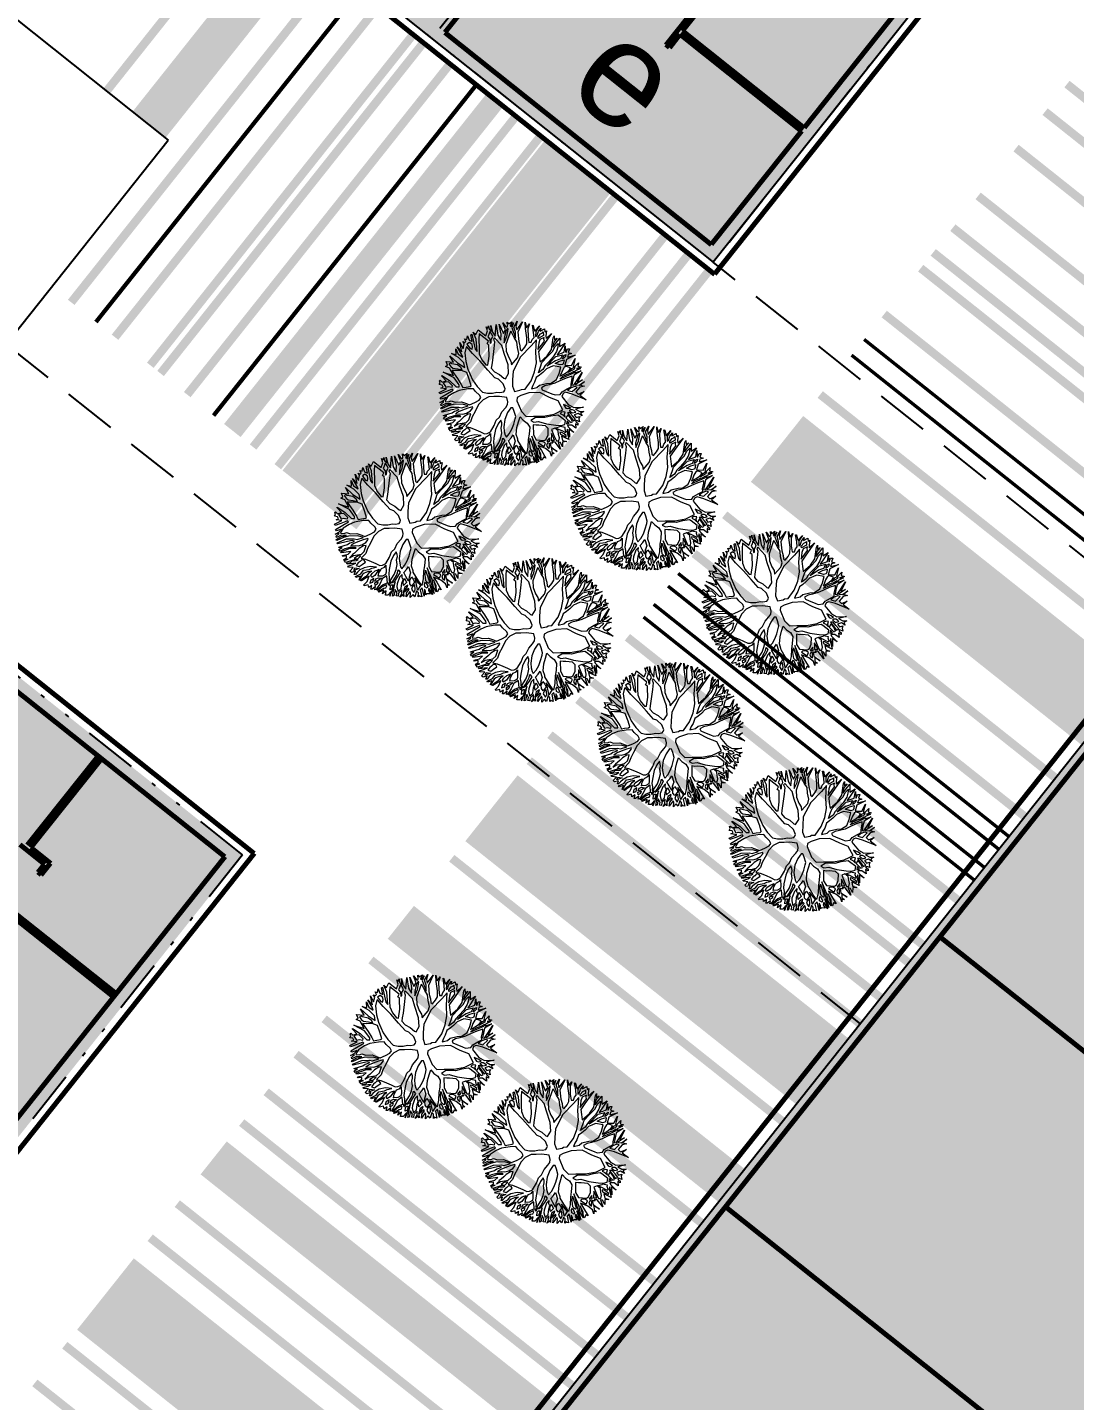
# Model space of a CAD drawing. Header units: metres. Extents: x -664657 to -643449, y -1076720 to -1062383.
# Drawn here: x -657610.65 to -657585.73, y -1068292.93 to -1068260.28 of the extents above; entities that cross this region are included whole.
import ezdxf

# ---------------------------------------------------------------- set-up
doc = ezdxf.new("R2010")
doc.units = ezdxf.units.M
doc.header["$LTSCALE"] = 0.1
doc.linetypes.add('DASHED', pattern=[19.05, 12.7, -6.35])
doc.linetypes.add('DIVIDE', pattern=[31.75, 12.7, -6.35, 0, -6.35, 0, -6.35])
doc.layers.get('0').update_dxf_attribs({"color": 8, "lineweight": 9})
for name, color, linetype in [('AA_THER_popis', 6, 'Continuous'), ('AA_THER_slabá', 4, 'Continuous'), ('AA_THER_srafy', 52, 'Continuous'), ('AA_THER_ZELEŇ', 53, 'Continuous'), ('AA_THER_čerchovaná', 84, 'DIVIDE'), ('AA_THER_čárkovaná', 5, 'DASHED')]:
    doc.layers.add(name, color=color, linetype=linetype)
doc.layers.add('AA_THER_silná', color=1, linetype='Continuous', lineweight=70)
doc.layers.add('AA_THER_STAFAZ', color=252, linetype='Continuous', lineweight=0)
doc.styles.get("Standard").update_dxf_attribs({"font": 'arial.ttf', "width": 0.8})

# ---------------------------------------------------------------- blocks, each defined once
blk = doc.blocks.new('A$C0C461CEA')
for p, q in [((0.303, 0.735), (0.335, 0.855)), ((0.335, 0.855), (0.332, 0.706)), ((-0.205, 0.61), (-0.205, 0.641)), ((-0.205, 0.641), (-0.143, 0.596)), ((-0.108, 0.579), (-0.136, 0.688)), ((-0.136, 0.688), (-0.031, 0.479)), ((-0.062, 0.681), (-0.084, 0.71)), ((-0.084, 0.71), (-0.025, 0.681)), ((0.086, 0.573), (-0.062, 0.681)), ((-0.025, 0.681), (-0.029, 0.73)), ((-0.029, 0.73), (-0.001, 0.656)), ((0.063, 0.606), (-0.009, 0.765)), ((-0.009, 0.765), (0.101, 0.706)), ((-0.001, 0.656), (0.063, 0.606)), ((0.049, 0.709), (0.1, 0.674)), ((0.071, 0.64), (0.049, 0.709)), ((0.115, 0.58), (0.071, 0.64)), ((0.101, 0.706), (0.094, 0.804)), ((0.094, 0.804), (0.195, 0.61)), ((0.1, 0.674), (0.148, 0.626)), ((0.214, 0.725), (0.134, 0.788)), ((0.134, 0.788), (0.212, 0.751)), ((0.191, 0.795), (0.205, 0.826)), ((0.231, 0.749), (0.191, 0.795)), ((0.195, 0.61), (0.214, 0.725)), ((0.205, 0.826), (0.247, 0.779)), ((0.212, 0.751), (0.231, 0.749)), ((0.212, 0.581), (0.226, 0.644)), ((0.226, 0.644), (0.236, 0.684)), ((0.236, 0.684), (0.278, 0.625)), ((0.247, 0.779), (0.283, 0.818)), ((0.256, 0.734), (0.28, 0.713)), ((0.257, 0.695), (0.256, 0.734)), ((0.272, 0.676), (0.257, 0.695)), ((0.291, 0.657), (0.272, 0.676)), ((0.283, 0.818), (0.273, 0.766)), ((0.273, 0.766), (0.303, 0.735)), ((0.28, 0.713), (0.29, 0.678)), ((0.29, 0.678), (0.291, 0.657)), ((0.298, 0.594), (0.316, 0.668)), ((0.316, 0.668), (0.354, 0.641)), ((0.332, 0.706), (0.398, 0.641)), ((0.354, 0.641), (0.373, 0.618)), ((0.448, 0.732), (0.381, 0.832)), ((0.381, 0.832), (0.473, 0.745)), ((0.398, 0.641), (0.448, 0.732)), ((0.419, 0.639), (0.417, 0.618)), ((0.438, 0.663), (0.419, 0.639)), ((0.471, 0.697), (0.438, 0.663)), ((0.483, 0.777), (0.463, 0.845)), ((0.463, 0.845), (0.503, 0.812)), ((0.482, 0.682), (0.471, 0.697)), ((0.473, 0.745), (0.483, 0.777)), ((0.492, 0.669), (0.482, 0.682)), ((0.49, 0.711), (0.491, 0.762)), ((0.505, 0.682), (0.49, 0.711)), ((0.491, 0.762), (0.519, 0.739)), ((0.503, 0.634), (0.492, 0.669)), ((0.503, 0.812), (0.541, 0.849)), ((0.518, 0.634), (0.505, 0.682)), ((0.519, 0.739), (0.518, 0.634)), ((0.541, 0.849), (0.523, 0.775)), ((0.523, 0.775), (0.552, 0.829)), ((0.539, 0.622), (0.547, 0.66)), ((0.544, 0.723), (0.568, 0.689)), ((0.547, 0.66), (0.544, 0.723)), ((0.552, 0.829), (0.55, 0.733)), ((0.55, 0.733), (0.572, 0.716)), ((0.568, 0.689), (0.562, 0.609)), ((0.572, 0.716), (0.592, 0.82)), ((0.6, 0.66), (0.581, 0.563)), ((0.592, 0.82), (0.599, 0.69)), ((0.599, 0.69), (0.656, 0.641)), ((0.629, 0.644), (0.6, 0.66)), ((0.732, 0.619), (0.623, 0.824)), ((0.623, 0.824), (0.721, 0.691)), ((0.699, 0.587), (0.629, 0.644)), ((0.656, 0.641), (0.716, 0.594)), ((0.721, 0.691), (0.725, 0.772)), ((0.725, 0.772), (0.739, 0.638)), ((0.739, 0.638), (0.773, 0.691)), ((0.785, 0.647), (0.756, 0.617)), ((0.773, 0.691), (0.762, 0.79)), ((0.762, 0.79), (0.78, 0.708)), ((0.78, 0.708), (0.782, 0.71)), ((0.782, 0.71), (0.826, 0.755)), ((0.811, 0.549), (0.785, 0.647)), ((0.826, 0.755), (0.807, 0.687)), ((0.807, 0.687), (0.84, 0.599)), ((1.024, 0.679), (0.847, 0.53)), ((0.888, 0.613), (0.897, 0.711)), ((0.897, 0.711), (0.915, 0.627)), ((0.915, 0.627), (1.024, 0.679)), ((-0.394, 0.388), (-0.424, 0.459)), ((-0.424, 0.459), (-0.372, 0.399)), ((-0.386, 0.487), (-0.377, 0.497)), ((-0.28, 0.452), (-0.386, 0.487)), ((-0.377, 0.497), (-0.291, 0.473)), ((-0.291, 0.473), (-0.326, 0.577)), ((-0.326, 0.577), (-0.279, 0.488)), ((-0.256, 0.522), (-0.284, 0.582)), ((-0.284, 0.582), (-0.25, 0.553)), ((-0.209, 0.421), (-0.28, 0.452)), ((-0.279, 0.488), (-0.209, 0.448)), ((-0.207, 0.472), (-0.256, 0.522)), ((-0.25, 0.553), (-0.251, 0.627)), ((-0.251, 0.627), (-0.205, 0.61)), ((-0.215, 0.587), (-0.164, 0.562)), ((-0.208, 0.57), (-0.215, 0.587)), ((-0.212, 0.536), (-0.208, 0.57)), ((-0.186, 0.48), (-0.212, 0.536)), ((-0.209, 0.448), (-0.207, 0.472)), ((-0.163, 0.47), (-0.186, 0.48)), ((-0.164, 0.562), (-0.163, 0.47)), ((-0.157, 0.436), (-0.114, 0.321)), ((-0.081, 0.391), (-0.157, 0.436)), ((-0.143, 0.596), (-0.108, 0.579)), ((-0.134, 0.562), (-0.138, 0.487)), ((-0.138, 0.487), (-0.095, 0.443)), ((-0.111, 0.544), (-0.134, 0.562)), ((-0.084, 0.536), (-0.111, 0.544)), ((-0.095, 0.443), (-0.013, 0.385)), ((-0.05, 0.471), (-0.084, 0.536)), ((-0.013, 0.385), (-0.05, 0.471)), ((-0.031, 0.479), (0.019, 0.379)), ((0.141, 0.467), (0.086, 0.573)), ((0.154, 0.458), (0.115, 0.58)), ((0.175, 0.322), (0.141, 0.467)), ((0.148, 0.626), (0.198, 0.54)), ((0.193, 0.345), (0.154, 0.458)), ((0.198, 0.54), (0.234, 0.438)), ((0.236, 0.499), (0.212, 0.581)), ((0.234, 0.438), (0.258, 0.367)), ((0.281, 0.388), (0.236, 0.499)), ((0.278, 0.625), (0.267, 0.543)), ((0.267, 0.543), (0.281, 0.388)), ((0.299, 0.519), (0.298, 0.594)), ((0.359, 0.578), (0.299, 0.519)), ((0.318, 0.477), (0.314, 0.414)), ((0.392, 0.572), (0.318, 0.477)), ((0.373, 0.618), (0.359, 0.578)), ((0.469, 0.501), (0.392, 0.572)), ((0.417, 0.618), (0.449, 0.568)), ((0.449, 0.568), (0.492, 0.518)), ((0.532, 0.422), (0.469, 0.501)), ((0.492, 0.518), (0.511, 0.491)), ((0.512, 0.575), (0.503, 0.634)), ((0.511, 0.491), (0.512, 0.575)), ((0.53, 0.531), (0.539, 0.622)), ((0.551, 0.471), (0.53, 0.531)), ((0.562, 0.609), (0.551, 0.471)), ((0.574, 0.456), (0.571, 0.374)), ((0.581, 0.563), (0.574, 0.456)), ((0.735, 0.569), (0.699, 0.587)), ((0.716, 0.594), (0.732, 0.619)), ((0.736, 0.502), (0.735, 0.569)), ((0.738, 0.409), (0.736, 0.502)), ((0.756, 0.617), (0.75, 0.55)), ((0.75, 0.55), (0.759, 0.494)), ((0.759, 0.494), (0.811, 0.549)), ((0.772, 0.454), (0.768, 0.41)), ((0.847, 0.53), (0.772, 0.454)), ((0.84, 0.599), (0.888, 0.613)), ((0.955, 0.401), (1.039, 0.454)), ((1.039, 0.454), (1.103, 0.589)), ((1.085, 0.438), (1.06, 0.421)), ((1.103, 0.589), (1.074, 0.465)), ((1.074, 0.465), (1.137, 0.506)), ((1.117, 0.447), (1.085, 0.438)), ((1.102, 0.394), (1.117, 0.447)), ((1.137, 0.506), (1.166, 0.562)), ((1.154, 0.472), (1.142, 0.409)), ((1.213, 0.508), (1.154, 0.472)), ((1.166, 0.562), (1.164, 0.508)), ((1.164, 0.508), (1.213, 0.508)), ((1.193, 0.416), (1.206, 0.47)), ((1.206, 0.47), (1.232, 0.441)), ((1.232, 0.441), (1.276, 0.429)), ((1.276, 0.429), (1.239, 0.399)), ((-0.577, 0.172), (-0.583, 0.229)), ((-0.583, 0.229), (-0.536, 0.174)), ((-0.526, 0.187), (-0.556, 0.247)), ((-0.556, 0.247), (-0.505, 0.187)), ((-0.495, 0.221), (-0.55, 0.309)), ((-0.55, 0.309), (-0.495, 0.256)), ((-0.436, 0.238), (-0.503, 0.376)), ((-0.503, 0.376), (-0.397, 0.235)), ((-0.495, 0.256), (-0.436, 0.238)), ((-0.415, 0.205), (-0.495, 0.221)), ((-0.394, 0.371), (-0.482, 0.412)), ((-0.482, 0.412), (-0.394, 0.388)), ((-0.397, 0.235), (-0.263, 0.181)), ((-0.256, 0.32), (-0.394, 0.371)), ((-0.372, 0.399), (-0.265, 0.347)), ((-0.265, 0.347), (-0.176, 0.312)), ((-0.174, 0.275), (-0.256, 0.32)), ((-0.194, 0.381), (-0.209, 0.421)), ((-0.162, 0.346), (-0.194, 0.381)), ((-0.176, 0.312), (-0.162, 0.346)), ((-0.142, 0.224), (-0.174, 0.275)), ((-0.114, 0.159), (-0.142, 0.224)), ((-0.114, 0.321), (-0.04, 0.095)), ((0.012, 0.333), (-0.081, 0.391)), ((0.154, 0.269), (0.012, 0.333)), ((0.019, 0.379), (0.096, 0.349)), ((0.096, 0.349), (0.175, 0.322)), ((0.266, 0.178), (0.154, 0.269)), ((0.24, 0.295), (0.193, 0.345)), ((0.308, 0.222), (0.24, 0.295)), ((0.258, 0.367), (0.296, 0.309)), ((0.296, 0.309), (0.308, 0.222)), ((0.314, 0.414), (0.309, 0.363)), ((0.309, 0.363), (0.334, 0.286)), ((0.334, 0.286), (0.348, 0.221)), ((0.348, 0.221), (0.354, 0.16)), ((0.485, 0.148), (0.513, 0.258)), ((0.513, 0.258), (0.54, 0.324)), ((0.54, 0.324), (0.532, 0.422)), ((0.534, 0.218), (0.533, 0.155)), ((0.551, 0.283), (0.534, 0.218)), ((0.571, 0.374), (0.551, 0.283)), ((0.619, 0.192), (0.694, 0.255)), ((0.694, 0.255), (0.731, 0.289)), ((0.834, 0.289), (0.726, 0.197)), ((0.731, 0.289), (0.76, 0.363)), ((0.76, 0.363), (0.738, 0.409)), ((0.768, 0.41), (0.8, 0.37)), ((0.8, 0.37), (0.955, 0.401)), ((0.992, 0.29), (0.834, 0.289)), ((0.943, 0.354), (0.922, 0.336)), ((0.922, 0.336), (0.992, 0.342)), ((0.983, 0.384), (0.943, 0.354)), ((1.022, 0.404), (0.983, 0.384)), ((0.985, 0.138), (0.99, 0.219)), ((0.99, 0.219), (0.992, 0.29)), ((0.992, 0.342), (1.008, 0.359)), ((1.008, 0.359), (1.022, 0.404)), ((1.019, 0.28), (1.014, 0.25)), ((1.014, 0.25), (1.022, 0.223)), ((1.04, 0.305), (1.019, 0.28)), ((1.022, 0.223), (1.057, 0.251)), ((1.065, 0.28), (1.04, 0.305)), ((1.06, 0.421), (1.046, 0.396)), ((1.046, 0.396), (1.046, 0.37)), ((1.046, 0.37), (1.102, 0.394)), ((1.161, 0.247), (1.054, 0.196)), ((1.057, 0.251), (1.11, 0.266)), ((1.084, 0.364), (1.065, 0.329)), ((1.065, 0.329), (1.216, 0.353)), ((1.11, 0.266), (1.065, 0.28)), ((1.151, 0.377), (1.084, 0.364)), ((1.115, 0.327), (1.094, 0.318)), ((1.094, 0.318), (1.123, 0.272)), ((1.157, 0.334), (1.115, 0.327)), ((1.123, 0.272), (1.221, 0.303)), ((1.142, 0.409), (1.193, 0.416)), ((1.216, 0.393), (1.151, 0.377)), ((1.223, 0.332), (1.157, 0.334)), ((1.207, 0.21), (1.161, 0.247)), ((1.221, 0.277), (1.173, 0.268)), ((1.173, 0.268), (1.209, 0.239)), ((1.209, 0.239), (1.221, 0.277)), ((1.216, 0.353), (1.216, 0.393)), ((1.221, 0.303), (1.223, 0.332)), ((1.265, 0.299), (1.236, 0.242)), ((1.236, 0.242), (1.263, 0.236)), ((1.239, 0.399), (1.239, 0.378)), ((1.239, 0.378), (1.266, 0.383)), ((1.263, 0.236), (1.379, 0.275)), ((1.336, 0.335), (1.265, 0.299)), ((1.266, 0.383), (1.281, 0.398)), ((1.308, 0.383), (1.275, 0.358)), ((1.275, 0.358), (1.336, 0.335)), ((1.281, 0.398), (1.308, 0.383)), ((1.411, 0.18), (1.289, 0.213)), ((1.289, 0.213), (1.317, 0.184)), ((1.379, 0.275), (1.301, 0.236)), ((1.301, 0.236), (1.411, 0.18)), ((-0.493, -0.002), (-0.644, 0.041)), ((-0.644, 0.041), (-0.485, 0.03)), ((-0.635, 0.101), (-0.551, 0.117)), ((-0.519, 0.086), (-0.635, 0.101)), ((-0.612, 0.165), (-0.577, 0.172)), ((-0.557, 0.142), (-0.612, 0.165)), ((-0.551, 0.117), (-0.557, 0.142)), ((-0.536, 0.174), (-0.526, 0.187)), ((-0.509, 0.126), (-0.526, 0.126)), ((-0.526, 0.126), (-0.492, 0.08)), ((-0.485, 0.03), (-0.519, 0.086)), ((-0.416, 0.057), (-0.509, 0.126)), ((-0.505, 0.187), (-0.335, 0.163)), ((-0.492, 0.08), (-0.453, 0.038)), ((-0.444, 0.15), (-0.46, 0.141)), ((-0.46, 0.141), (-0.318, -0.013)), ((-0.453, 0.038), (-0.411, 0.003)), ((-0.353, 0.149), (-0.444, 0.15)), ((-0.354, -0.026), (-0.416, 0.057)), ((-0.335, 0.163), (-0.415, 0.205)), ((-0.411, 0.003), (-0.354, -0.026)), ((-0.273, 0.155), (-0.353, 0.149)), ((-0.191, 0.121), (-0.273, 0.155)), ((-0.263, 0.181), (-0.194, 0.167)), ((-0.194, 0.167), (-0.145, 0.146)), ((-0.099, 0.096), (-0.191, 0.121)), ((-0.145, 0.146), (-0.114, 0.159)), ((-0.05, 0.048), (-0.099, 0.096)), ((0, -0.086), (-0.05, 0.048)), ((-0.04, 0.095), (0.101, -0.11)), ((0.364, 0.065), (0.266, 0.178)), ((0.354, 0.16), (0.409, 0.103)), ((0.435, -0.079), (0.364, 0.065)), ((0.409, 0.103), (0.439, 0.053)), ((0.439, 0.053), (0.476, 0.01)), ((0.476, 0.01), (0.498, 0.096)), ((0.498, 0.096), (0.485, 0.148)), ((0.588, 0.099), (0.514, -0.053)), ((0.533, 0.155), (0.567, 0.153)), ((0.567, 0.153), (0.619, 0.192)), ((0.726, 0.197), (0.588, 0.099)), ((0.934, -0.024), (0.985, 0.138)), ((0.99, 0.078), (0.966, -0.017)), ((1.029, 0.181), (0.99, 0.078)), ((1.054, 0.196), (1.029, 0.181)), ((1.064, -0.035), (1.15, 0.081)), ((1.15, 0.081), (1.193, 0.151)), ((1.184, 0.044), (1.176, -0.007)), ((1.242, 0.072), (1.184, 0.044)), ((1.201, 0.118), (1.192, 0.06)), ((1.192, 0.06), (1.242, 0.105)), ((1.193, 0.151), (1.207, 0.21)), ((1.249, 0.194), (1.201, 0.132)), ((1.201, 0.132), (1.201, 0.118)), ((1.242, 0.105), (1.277, 0.128)), ((1.297, 0.051), (1.242, 0.072)), ((1.268, 0.179), (1.249, 0.194)), ((1.314, 0.169), (1.268, 0.179)), ((1.294, 0.108), (1.276, 0.086)), ((1.276, 0.086), (1.305, 0.077)), ((1.277, 0.128), (1.319, 0.158)), ((1.327, 0.131), (1.294, 0.108)), ((1.347, 0.037), (1.297, 0.051)), ((1.305, 0.077), (1.384, 0.138)), ((1.319, 0.158), (1.314, 0.169)), ((1.317, 0.184), (1.443, 0.155)), ((1.367, 0.149), (1.327, 0.131)), ((1.443, 0.155), (1.34, 0.081)), ((1.34, 0.081), (1.406, 0.061)), ((1.386, 0.006), (1.347, 0.037)), ((1.384, 0.138), (1.367, 0.149)), ((1.367, -0.026), (1.386, 0.006)), ((1.421, 0.016), (1.398, -0.011)), ((1.406, 0.061), (1.454, 0.109)), ((1.495, 0.013), (1.421, 0.016)), ((1.454, 0.109), (1.431, 0.05)), ((1.431, 0.05), (1.495, 0.013)), ((-0.701, -0.157), (-0.672, -0.144)), ((-0.634, -0.167), (-0.701, -0.157)), ((-0.672, -0.144), (-0.697, -0.115)), ((-0.697, -0.115), (-0.649, -0.134)), ((-0.599, -0.118), (-0.687, -0.081)), ((-0.687, -0.081), (-0.582, -0.108)), ((-0.508, -0.101), (-0.659, -0.004)), ((-0.659, -0.004), (-0.5, -0.057)), ((-0.649, -0.134), (-0.599, -0.118)), ((-0.583, -0.227), (-0.634, -0.167)), ((-0.561, -0.129), (-0.611, -0.142)), ((-0.611, -0.142), (-0.575, -0.175)), ((-0.582, -0.108), (-0.544, -0.105)), ((-0.575, -0.175), (-0.552, -0.204)), ((-0.519, -0.137), (-0.561, -0.129)), ((-0.552, -0.204), (-0.506, -0.197)), ((-0.544, -0.105), (-0.508, -0.101)), ((-0.491, -0.179), (-0.519, -0.137)), ((-0.506, -0.197), (-0.448, -0.22)), ((-0.5, -0.057), (-0.412, -0.054)), ((-0.412, -0.054), (-0.493, -0.002)), ((-0.33, -0.078), (-0.491, -0.12)), ((-0.491, -0.12), (-0.481, -0.145)), ((-0.444, -0.203), (-0.491, -0.179)), ((-0.481, -0.145), (-0.435, -0.149)), ((-0.448, -0.22), (-0.444, -0.203)), ((-0.435, -0.149), (-0.35, -0.207)), ((-0.35, -0.207), (-0.2, -0.314)), ((-0.208, -0.104), (-0.33, -0.078)), ((-0.318, -0.013), (-0.221, -0.06)), ((-0.221, -0.06), (-0.118, -0.072)), ((-0.023, -0.134), (-0.208, -0.104)), ((-0.118, -0.072), (-0.051, -0.067)), ((-0.051, -0.067), (0, -0.086)), ((0.101, -0.19), (-0.023, -0.134)), ((0.101, -0.11), (0.215, -0.18)), ((0.147, -0.271), (0.101, -0.19)), ((0.215, -0.18), (0.302, -0.23)), ((0.386, -0.241), (0.412, -0.157)), ((0.412, -0.132), (0.435, -0.079)), ((0.412, -0.157), (0.412, -0.132)), ((0.514, -0.053), (0.492, -0.182)), ((0.492, -0.182), (0.493, -0.246)), ((0.814, -0.262), (0.864, -0.159)), ((0.864, -0.159), (0.934, -0.024)), ((0.908, -0.119), (0.897, -0.15)), ((0.897, -0.15), (0.901, -0.228)), ((0.901, -0.228), (0.946, -0.198)), ((0.966, -0.017), (0.908, -0.119)), ((0.946, -0.198), (0.973, -0.127)), ((0.973, -0.127), (1.064, -0.035)), ((1.009, -0.187), (0.98, -0.225)), ((1.026, -0.151), (1.009, -0.187)), ((1.084, -0.067), (1.026, -0.151)), ((1.138, -0.047), (1.084, -0.067)), ((1.225, -0.095), (1.138, -0.047)), ((1.176, -0.007), (1.277, -0.02)), ((1.208, -0.294), (1.276, -0.187)), ((1.271, -0.153), (1.225, -0.095)), ((1.231, -0.04), (1.321, -0.091)), ((1.289, -0.041), (1.231, -0.04)), ((1.287, -0.212), (1.256, -0.26)), ((1.276, -0.187), (1.271, -0.153)), ((1.277, -0.02), (1.367, -0.026)), ((1.324, -0.116), (1.277, -0.096)), ((1.277, -0.096), (1.303, -0.157)), ((1.318, -0.192), (1.287, -0.212)), ((1.346, -0.047), (1.289, -0.041)), ((1.303, -0.157), (1.324, -0.116)), ((1.356, -0.236), (1.318, -0.192)), ((1.321, -0.091), (1.346, -0.047)), ((1.347, -0.14), (1.333, -0.161)), ((1.333, -0.161), (1.36, -0.194)), ((1.374, -0.053), (1.346, -0.093)), ((1.346, -0.093), (1.374, -0.091)), ((1.368, -0.148), (1.347, -0.14)), ((1.374, -0.091), (1.353, -0.129)), ((1.353, -0.129), (1.41, -0.147)), ((1.36, -0.194), (1.389, -0.194)), ((1.4, -0.166), (1.368, -0.148)), ((1.514, -0.029), (1.374, -0.053)), ((1.389, -0.194), (1.421, -0.179)), ((1.476, -0.191), (1.394, -0.229)), ((1.398, -0.011), (1.514, -0.029)), ((1.421, -0.179), (1.4, -0.166)), ((1.41, -0.147), (1.519, -0.094)), ((1.519, -0.094), (1.431, -0.145)), ((1.431, -0.145), (1.486, -0.17)), ((1.541, -0.201), (1.476, -0.191)), ((1.486, -0.17), (1.527, -0.148)), ((1.527, -0.148), (1.511, -0.184)), ((1.511, -0.184), (1.541, -0.201)), ((-0.722, -0.374), (-0.67, -0.354)), ((-0.605, -0.381), (-0.722, -0.374)), ((-0.721, -0.288), (-0.583, -0.227)), ((-0.67, -0.354), (-0.721, -0.288)), ((-0.705, -0.422), (-0.705, -0.403)), ((-0.705, -0.403), (-0.475, -0.468)), ((-0.602, -0.457), (-0.705, -0.422)), ((-0.49, -0.229), (-0.658, -0.302)), ((-0.658, -0.302), (-0.588, -0.343)), ((-0.429, -0.459), (-0.605, -0.381)), ((-0.588, -0.343), (-0.459, -0.411)), ((-0.465, -0.267), (-0.49, -0.229)), ((-0.431, -0.251), (-0.465, -0.267)), ((-0.459, -0.411), (-0.383, -0.446)), ((-0.402, -0.266), (-0.431, -0.251)), ((-0.281, -0.328), (-0.402, -0.266)), ((-0.167, -0.411), (-0.281, -0.328)), ((-0.2, -0.314), (-0.141, -0.358)), ((-0.182, -0.436), (-0.167, -0.411)), ((-0.141, -0.358), (-0.098, -0.387)), ((0.06, -0.41), (-0.099, -0.448)), ((-0.098, -0.387), (-0.025, -0.371)), ((-0.025, -0.371), (0.046, -0.318)), ((0.046, -0.318), (0.128, -0.29)), ((0.101, -0.37), (0.06, -0.41)), ((0.202, -0.337), (0.101, -0.37)), ((0.128, -0.29), (0.147, -0.271)), ((0.284, -0.347), (0.202, -0.337)), ((0.301, -0.364), (0.284, -0.347)), ((0.295, -0.448), (0.313, -0.389)), ((0.313, -0.389), (0.301, -0.364)), ((0.302, -0.23), (0.386, -0.241)), ((0.414, -0.386), (0.348, -0.481)), ((0.482, -0.404), (0.414, -0.386)), ((0.518, -0.429), (0.482, -0.404)), ((0.493, -0.246), (0.533, -0.274)), ((0.533, -0.274), (0.71, -0.29)), ((0.601, -0.382), (0.587, -0.408)), ((0.587, -0.408), (0.628, -0.487)), ((0.66, -0.39), (0.601, -0.382)), ((0.74, -0.406), (0.66, -0.39)), ((0.71, -0.29), (0.814, -0.262)), ((0.768, -0.431), (0.74, -0.406)), ((0.773, -0.347), (0.846, -0.329)), ((0.833, -0.407), (0.773, -0.347)), ((0.896, -0.469), (0.833, -0.407)), ((0.846, -0.329), (0.914, -0.295)), ((0.914, -0.295), (0.987, -0.292)), ((0.98, -0.225), (1.12, -0.297)), ((0.987, -0.292), (1.076, -0.35)), ((1.076, -0.35), (1.146, -0.402)), ((1.12, -0.297), (1.208, -0.294)), ((1.322, -0.346), (1.122, -0.328)), ((1.122, -0.328), (1.314, -0.377)), ((1.146, -0.366), (1.331, -0.398)), ((1.205, -0.406), (1.146, -0.366)), ((1.146, -0.402), (1.247, -0.462)), ((1.293, -0.438), (1.205, -0.406)), ((1.256, -0.26), (1.262, -0.288)), ((1.262, -0.288), (1.356, -0.236)), ((1.35, -0.423), (1.293, -0.438)), ((1.394, -0.229), (1.298, -0.308)), ((1.298, -0.308), (1.389, -0.301)), ((1.314, -0.377), (1.526, -0.421)), ((1.436, -0.382), (1.322, -0.346)), ((1.331, -0.398), (1.35, -0.423)), ((1.439, -0.334), (1.334, -0.329)), ((1.334, -0.329), (1.521, -0.375)), ((1.526, -0.421), (1.375, -0.412)), ((1.375, -0.412), (1.53, -0.449)), ((1.389, -0.301), (1.527, -0.295)), ((1.521, -0.375), (1.436, -0.382)), ((1.513, -0.369), (1.439, -0.334)), ((1.527, -0.295), (1.496, -0.321)), ((1.496, -0.321), (1.528, -0.358)), ((1.528, -0.358), (1.513, -0.369)), ((-0.671, -0.512), (-0.715, -0.477)), ((-0.715, -0.477), (-0.643, -0.483)), ((-0.697, -0.539), (-0.671, -0.512)), ((-0.651, -0.541), (-0.697, -0.539)), ((-0.537, -0.67), (-0.676, -0.63)), ((-0.676, -0.63), (-0.569, -0.633)), ((-0.67, -0.585), (-0.643, -0.564)), ((-0.628, -0.583), (-0.67, -0.585)), ((-0.643, -0.564), (-0.651, -0.541)), ((-0.643, -0.483), (-0.602, -0.457)), ((-0.569, -0.633), (-0.628, -0.583)), ((-0.562, -0.478), (-0.608, -0.497)), ((-0.608, -0.497), (-0.603, -0.545)), ((-0.603, -0.545), (-0.555, -0.54)), ((-0.569, -0.566), (-0.571, -0.578)), ((-0.571, -0.578), (-0.503, -0.638)), ((-0.439, -0.537), (-0.569, -0.566)), ((-0.528, -0.49), (-0.562, -0.478)), ((-0.555, -0.54), (-0.523, -0.534)), ((-0.5, -0.512), (-0.528, -0.49)), ((-0.523, -0.534), (-0.5, -0.512)), ((-0.475, -0.468), (-0.429, -0.459)), ((-0.274, -0.489), (-0.439, -0.537)), ((-0.383, -0.446), (-0.284, -0.456)), ((-0.284, -0.456), (-0.182, -0.436)), ((-0.099, -0.448), (-0.274, -0.489)), ((0.165, -0.682), (0.215, -0.623)), ((0.215, -0.623), (0.252, -0.551)), ((0.252, -0.551), (0.271, -0.484)), ((0.271, -0.484), (0.295, -0.448)), ((0.276, -0.629), (0.273, -0.73)), ((0.309, -0.559), (0.276, -0.629)), ((0.348, -0.481), (0.309, -0.559)), ((0.544, -0.477), (0.518, -0.429)), ((0.574, -0.561), (0.544, -0.477)), ((0.627, -0.632), (0.574, -0.561)), ((0.648, -0.697), (0.627, -0.632)), ((0.628, -0.487), (0.7, -0.576)), ((0.68, -0.635), (0.71, -0.698)), ((0.723, -0.641), (0.68, -0.635)), ((0.7, -0.576), (0.793, -0.643)), ((0.831, -0.489), (0.768, -0.431)), ((0.885, -0.552), (0.831, -0.489)), ((0.927, -0.618), (0.885, -0.552)), ((0.987, -0.527), (0.896, -0.469)), ((0.953, -0.683), (0.927, -0.618)), ((0.973, -0.572), (1.072, -0.589)), ((0.997, -0.622), (0.973, -0.572)), ((1.063, -0.541), (0.987, -0.527)), ((1.018, -0.681), (0.997, -0.622)), ((1.084, -0.55), (1.063, -0.541)), ((1.072, -0.589), (1.119, -0.642)), ((1.24, -0.542), (1.084, -0.55)), ((1.135, -0.61), (1.181, -0.601)), ((1.169, -0.658), (1.135, -0.61)), ((1.271, -0.556), (1.173, -0.572)), ((1.173, -0.572), (1.345, -0.623)), ((1.181, -0.601), (1.228, -0.603)), ((1.228, -0.603), (1.262, -0.674)), ((1.328, -0.531), (1.24, -0.542)), ((1.247, -0.462), (1.328, -0.531)), ((1.339, -0.652), (1.266, -0.621)), ((1.266, -0.621), (1.279, -0.67)), ((1.32, -0.545), (1.271, -0.556)), ((1.308, -0.455), (1.382, -0.454)), ((1.323, -0.478), (1.308, -0.455)), ((1.362, -0.62), (1.32, -0.545)), ((1.367, -0.498), (1.323, -0.478)), ((1.345, -0.623), (1.362, -0.62)), ((1.492, -0.575), (1.361, -0.539)), ((1.361, -0.539), (1.376, -0.585)), ((1.404, -0.631), (1.364, -0.641)), ((1.403, -0.475), (1.367, -0.498)), ((1.376, -0.585), (1.48, -0.613)), ((1.382, -0.454), (1.403, -0.475)), ((1.434, -0.521), (1.395, -0.521)), ((1.395, -0.521), (1.492, -0.575)), ((1.457, -0.664), (1.404, -0.631)), ((1.53, -0.449), (1.415, -0.452)), ((1.415, -0.452), (1.445, -0.477)), ((1.485, -0.543), (1.434, -0.521)), ((1.461, -0.634), (1.444, -0.636)), ((1.444, -0.636), (1.457, -0.664)), ((1.445, -0.477), (1.505, -0.474)), ((1.48, -0.613), (1.461, -0.634)), ((1.505, -0.474), (1.477, -0.522)), ((1.477, -0.522), (1.485, -0.543)), ((-0.639, -0.698), (-0.537, -0.67)), ((-0.507, -0.691), (-0.639, -0.698)), ((-0.54, -0.767), (-0.622, -0.732)), ((-0.622, -0.732), (-0.532, -0.735)), ((-0.483, -0.76), (-0.59, -0.822)), ((-0.59, -0.822), (-0.54, -0.767)), ((-0.568, -0.862), (-0.416, -0.81)), ((-0.532, -0.735), (-0.456, -0.699)), ((-0.456, -0.699), (-0.507, -0.691)), ((-0.503, -0.638), (-0.373, -0.687)), ((-0.374, -0.724), (-0.483, -0.76)), ((-0.388, -0.824), (-0.446, -0.892)), ((-0.416, -0.81), (-0.302, -0.746)), ((-0.329, -0.8), (-0.388, -0.824)), ((-0.381, -0.913), (-0.335, -0.847)), ((-0.302, -0.746), (-0.374, -0.724)), ((-0.373, -0.687), (-0.256, -0.714)), ((-0.335, -0.847), (-0.287, -0.798)), ((-0.287, -0.798), (-0.329, -0.8)), ((-0.283, -0.813), (-0.322, -0.887)), ((-0.221, -0.753), (-0.283, -0.813)), ((-0.256, -0.714), (-0.076, -0.727)), ((-0.092, -0.771), (-0.221, -0.753)), ((-0.004, -0.791), (-0.092, -0.771)), ((-0.076, -0.727), (0.048, -0.713)), ((-0.024, -0.869), (-0.002, -0.812)), ((-0.002, -0.812), (-0.004, -0.791)), ((0.055, -0.78), (0.014, -0.86)), ((0.048, -0.713), (0.165, -0.682)), ((0.103, -0.771), (0.055, -0.78)), ((0.185, -0.745), (0.103, -0.771)), ((0.227, -0.745), (0.185, -0.745)), ((0.25, -0.786), (0.227, -0.745)), ((0.249, -0.862), (0.25, -0.786)), ((0.273, -0.73), (0.303, -0.824)), ((0.303, -0.824), (0.376, -0.924)), ((0.706, -0.765), (0.648, -0.697)), ((0.766, -0.864), (0.706, -0.765)), ((0.71, -0.698), (0.771, -0.775)), ((0.755, -0.654), (0.723, -0.641)), ((0.793, -0.687), (0.755, -0.654)), ((0.771, -0.775), (0.873, -0.86)), ((0.793, -0.643), (0.86, -0.669)), ((0.861, -0.713), (0.793, -0.687)), ((0.86, -0.669), (0.919, -0.683)), ((0.923, -0.765), (0.861, -0.713)), ((0.919, -0.683), (0.953, -0.683)), ((0.975, -0.826), (0.923, -0.765)), ((0.943, -0.738), (0.987, -0.729)), ((0.979, -0.769), (0.943, -0.738)), ((1.031, -0.928), (0.975, -0.826)), ((1.005, -0.804), (0.979, -0.769)), ((0.987, -0.729), (1.026, -0.796)), ((1.045, -0.869), (1.005, -0.804)), ((1.087, -0.68), (1.018, -0.681)), ((1.026, -0.796), (1.051, -0.84)), ((1.033, -0.716), (1.053, -0.774)), ((1.078, -0.743), (1.033, -0.716)), ((1.051, -0.84), (1.075, -0.882)), ((1.053, -0.774), (1.127, -0.856)), ((1.111, -0.744), (1.078, -0.743)), ((1.171, -0.679), (1.087, -0.68)), ((1.099, -0.713), (1.174, -0.717)), ((1.139, -0.759), (1.099, -0.713)), ((1.151, -0.786), (1.111, -0.744)), ((1.119, -0.642), (1.171, -0.679)), ((1.193, -0.78), (1.139, -0.759)), ((1.217, -0.83), (1.151, -0.786)), ((1.218, -0.683), (1.169, -0.658)), ((1.174, -0.717), (1.193, -0.78)), ((1.239, -0.897), (1.217, -0.83)), ((1.262, -0.674), (1.218, -0.683)), ((1.22, -0.716), (1.225, -0.775)), ((1.246, -0.741), (1.22, -0.716)), ((1.225, -0.775), (1.289, -0.835)), ((1.293, -0.863), (1.24, -0.831)), ((1.24, -0.831), (1.264, -0.903)), ((1.269, -0.792), (1.246, -0.741)), ((1.292, -0.73), (1.269, -0.733)), ((1.269, -0.733), (1.293, -0.833)), ((1.289, -0.835), (1.269, -0.792)), ((1.279, -0.67), (1.304, -0.696)), ((1.314, -0.791), (1.292, -0.73)), ((1.293, -0.833), (1.345, -0.856)), ((1.304, -0.696), (1.367, -0.69)), ((1.366, -0.826), (1.314, -0.791)), ((1.351, -0.74), (1.321, -0.736)), ((1.321, -0.736), (1.366, -0.826)), ((1.367, -0.69), (1.339, -0.652)), ((1.406, -0.775), (1.351, -0.74)), ((1.364, -0.641), (1.432, -0.706)), ((1.432, -0.706), (1.386, -0.715)), ((1.386, -0.715), (1.406, -0.775)), ((-0.457, -0.859), (-0.568, -0.862)), ((-0.519, -0.958), (-0.457, -0.859)), ((-0.458, -0.964), (-0.519, -0.958)), ((-0.463, -0.909), (-0.469, -0.936)), ((-0.469, -0.936), (-0.415, -0.93)), ((-0.446, -0.892), (-0.463, -0.909)), ((-0.456, -0.999), (-0.458, -0.964)), ((-0.402, -0.959), (-0.456, -0.999)), ((-0.415, -0.93), (-0.381, -0.913)), ((-0.275, -0.955), (-0.402, -0.959)), ((-0.396, -1.075), (-0.275, -0.955)), ((-0.237, -0.968), (-0.396, -1.075)), ((-0.36, -1.114), (-0.235, -1.047)), ((-0.322, -0.887), (-0.355, -0.942)), ((-0.355, -0.942), (-0.206, -0.924)), ((-0.105, -0.95), (-0.237, -0.968)), ((-0.235, -1.047), (-0.102, -1.004)), ((-0.142, -1.045), (-0.222, -1.071)), ((-0.206, -0.924), (-0.095, -0.918)), ((-0.16, -1.106), (-0.125, -1.059)), ((-0.125, -1.059), (-0.142, -1.045)), ((-0.078, -0.962), (-0.105, -0.95)), ((-0.102, -1.004), (-0.078, -0.962)), ((-0.095, -0.918), (-0.04, -0.918)), ((-0.04, -0.918), (-0.024, -0.869)), ((-0.027, -0.987), (-0.034, -1.08)), ((0.014, -0.86), (-0.027, -0.987)), ((0.102, -1.129), (0.142, -1.04)), ((0.184, -1.043), (0.122, -1.171)), ((0.142, -1.04), (0.206, -0.982)), ((0.246, -0.974), (0.184, -1.043)), ((0.206, -0.982), (0.243, -0.953)), ((0.23, -1.077), (0.246, -0.974)), ((0.243, -0.953), (0.249, -0.862)), ((0.277, -0.999), (0.264, -1.085)), ((0.292, -0.925), (0.277, -0.999)), ((0.309, -0.927), (0.292, -0.925)), ((0.33, -0.981), (0.309, -0.927)), ((0.321, -1.112), (0.333, -1.053)), ((0.333, -1.053), (0.33, -0.981)), ((0.374, -0.999), (0.362, -1.036)), ((0.362, -1.036), (0.365, -1.114)), ((0.41, -1.033), (0.374, -0.999)), ((0.376, -0.924), (0.427, -1.003)), ((0.444, -1.071), (0.41, -1.033)), ((0.427, -1.003), (0.48, -1.062)), ((0.48, -1.062), (0.512, -1.16)), ((0.558, -1.109), (0.631, -1.046)), ((0.631, -1.046), (0.693, -0.999)), ((0.746, -1.013), (0.692, -1.098)), ((0.693, -0.999), (0.75, -0.958)), ((0.726, -1.085), (0.746, -1.013)), ((0.75, -0.958), (0.766, -0.918)), ((0.766, -0.918), (0.766, -0.864)), ((0.789, -0.874), (0.884, -0.921)), ((0.804, -0.903), (0.789, -0.874)), ((0.79, -1.059), (0.793, -1.031)), ((0.802, -1.122), (0.79, -1.059)), ((0.793, -1.031), (0.796, -0.994)), ((0.796, -0.994), (0.85, -1.098)), ((0.804, -0.956), (0.804, -0.903)), ((0.813, -0.977), (0.804, -0.956)), ((0.841, -1.024), (0.813, -0.977)), ((0.885, -1.058), (0.841, -1.024)), ((0.873, -0.86), (0.932, -0.9)), ((0.884, -0.921), (0.914, -0.946)), ((0.914, -0.998), (0.885, -1.058)), ((0.906, -1.064), (0.934, -1.03)), ((0.914, -0.946), (0.914, -0.998)), ((0.932, -0.9), (0.98, -0.916)), ((0.934, -1.03), (0.94, -1.076)), ((0.939, -0.942), (0.95, -1.023)), ((0.95, -0.942), (0.939, -0.942)), ((1.04, -0.98), (0.95, -0.942)), ((0.95, -1.023), (1.001, -1.095)), ((0.98, -0.916), (1.029, -0.945)), ((1.029, -0.945), (1.031, -0.928)), ((1.032, -1.052), (1.04, -0.98)), ((1.059, -1.178), (1.032, -1.052)), ((1.075, -0.925), (1.045, -0.869)), ((1.05, -0.921), (1.086, -0.98)), ((1.051, -0.97), (1.05, -0.921)), ((1.086, -0.98), (1.051, -0.97)), ((1.059, -1.012), (1.058, -1.092)), ((1.08, -1.009), (1.059, -1.012)), ((1.075, -0.882), (1.075, -0.925)), ((1.097, -1.037), (1.08, -1.009)), ((1.259, -1.006), (1.085, -0.865)), ((1.085, -0.865), (1.242, -1.046)), ((1.085, -1.069), (1.097, -1.037)), ((1.098, -0.94), (1.107, -0.921)), ((1.105, -0.963), (1.098, -0.94)), ((1.156, -0.996), (1.105, -0.963)), ((1.107, -0.921), (1.156, -0.965)), ((1.127, -0.856), (1.163, -0.878)), ((1.192, -1.097), (1.14, -1.053)), ((1.14, -1.053), (1.155, -1.127)), ((1.156, -0.965), (1.156, -0.996)), ((1.163, -0.878), (1.239, -0.897)), ((1.242, -1.046), (1.185, -0.992)), ((1.185, -0.992), (1.213, -1.063)), ((1.249, -0.922), (1.189, -0.924)), ((1.189, -0.924), (1.265, -0.987)), ((1.281, -0.953), (1.249, -0.922)), ((1.265, -0.987), (1.259, -1.006)), ((1.264, -0.903), (1.302, -0.93)), ((1.302, -0.93), (1.281, -0.953)), ((1.327, -0.913), (1.293, -0.863)), ((1.345, -0.856), (1.318, -0.856)), ((1.318, -0.856), (1.327, -0.913)), ((-0.351, -1.121), (-0.36, -1.114)), ((-0.255, -1.094), (-0.351, -1.121)), ((-0.305, -1.172), (-0.267, -1.159)), ((-0.305, -1.187), (-0.305, -1.172)), ((-0.273, -1.193), (-0.305, -1.187)), ((-0.254, -1.22), (-0.273, -1.193)), ((-0.267, -1.159), (-0.255, -1.094)), ((-0.227, -1.182), (-0.254, -1.22)), ((-0.242, -1.119), (-0.248, -1.151)), ((-0.248, -1.151), (-0.172, -1.146)), ((-0.222, -1.071), (-0.242, -1.119)), ((-0.189, -1.184), (-0.227, -1.182)), ((-0.141, -1.15), (-0.193, -1.224)), ((-0.193, -1.224), (-0.189, -1.184)), ((-0.172, -1.146), (-0.16, -1.106)), ((-0.146, -1.278), (-0.141, -1.15)), ((-0.109, -1.185), (-0.125, -1.278)), ((-0.098, -1.074), (-0.109, -1.185)), ((-0.075, -1.069), (-0.098, -1.074)), ((-0.066, -1.3), (-0.075, -1.069)), ((-0.029, -1.216), (-0.041, -1.296)), ((-0.034, -1.08), (-0.027, -1.189)), ((-0.006, -1.273), (-0.029, -1.216)), ((-0.027, -1.189), (0.003, -1.241)), ((-0.005, -1.34), (-0.006, -1.273)), ((0.003, -1.241), (0.022, -1.26)), ((0.022, -1.26), (0.051, -1.215)), ((0.051, -1.215), (0.056, -1.171)), ((0.053, -1.265), (0.052, -1.345)), ((0.097, -1.194), (0.053, -1.265)), ((0.056, -1.171), (0.102, -1.129)), ((0.072, -1.268), (0.097, -1.194)), ((0.075, -1.366), (0.072, -1.268)), ((0.102, -1.252), (0.094, -1.366)), ((0.122, -1.171), (0.102, -1.252)), ((0.128, -1.374), (0.143, -1.221)), ((0.143, -1.221), (0.197, -1.113)), ((0.183, -1.225), (0.149, -1.374)), ((0.207, -1.153), (0.183, -1.225)), ((0.197, -1.113), (0.23, -1.077)), ((0.232, -1.127), (0.207, -1.153)), ((0.217, -1.3), (0.228, -1.245)), ((0.219, -1.203), (0.227, -1.18)), ((0.228, -1.245), (0.219, -1.203)), ((0.227, -1.18), (0.232, -1.127)), ((0.264, -1.085), (0.258, -1.15)), ((0.258, -1.15), (0.261, -1.188)), ((0.261, -1.188), (0.267, -1.213)), ((0.284, -1.234), (0.264, -1.316)), ((0.267, -1.213), (0.294, -1.15)), ((0.279, -1.392), (0.297, -1.24)), ((0.325, -1.162), (0.284, -1.234)), ((0.294, -1.15), (0.321, -1.112)), ((0.347, -1.25), (0.294, -1.391)), ((0.297, -1.24), (0.34, -1.156)), ((0.34, -1.156), (0.325, -1.162)), ((0.36, -1.309), (0.347, -1.25)), ((0.365, -1.114), (0.382, -1.166)), ((0.382, -1.166), (0.395, -1.216)), ((0.395, -1.216), (0.4, -1.254)), ((0.4, -1.254), (0.409, -1.275)), ((0.409, -1.275), (0.423, -1.315)), ((0.418, -1.245), (0.443, -1.184)), ((0.423, -1.315), (0.418, -1.245)), ((0.443, -1.184), (0.457, -1.127)), ((0.457, -1.127), (0.444, -1.071)), ((0.48, -1.148), (0.458, -1.192)), ((0.458, -1.192), (0.465, -1.255)), ((0.486, -1.253), (0.46, -1.398)), ((0.465, -1.255), (0.5, -1.209)), ((0.5, -1.209), (0.48, -1.148)), ((0.482, -1.299), (0.513, -1.24)), ((0.513, -1.215), (0.486, -1.253)), ((0.539, -1.269), (0.494, -1.396)), ((0.512, -1.16), (0.558, -1.109)), ((0.513, -1.24), (0.513, -1.215)), ((0.564, -1.133), (0.538, -1.164)), ((0.538, -1.164), (0.551, -1.2)), ((0.541, -1.319), (0.539, -1.269)), ((0.551, -1.2), (0.555, -1.234)), ((0.555, -1.234), (0.577, -1.28)), ((0.596, -1.13), (0.564, -1.133)), ((0.577, -1.28), (0.61, -1.247)), ((0.603, -1.193), (0.596, -1.13)), ((0.598, -1.319), (0.639, -1.264)), ((0.61, -1.247), (0.603, -1.193)), ((0.639, -1.264), (0.628, -1.352)), ((0.692, -1.098), (0.664, -1.19)), ((0.664, -1.19), (0.665, -1.262)), ((0.665, -1.262), (0.678, -1.314)), ((0.695, -1.217), (0.726, -1.131)), ((0.724, -1.278), (0.695, -1.217)), ((0.726, -1.131), (0.726, -1.085)), ((0.745, -1.173), (0.74, -1.228)), ((0.74, -1.228), (0.746, -1.259)), ((0.766, -1.11), (0.745, -1.173)), ((0.746, -1.259), (0.797, -1.349)), ((0.77, -1.152), (0.766, -1.11)), ((0.794, -1.206), (0.77, -1.152)), ((0.797, -1.267), (0.794, -1.206)), ((0.81, -1.334), (0.797, -1.267)), ((0.821, -1.155), (0.802, -1.122)), ((0.873, -1.249), (0.817, -1.181)), ((0.817, -1.181), (0.817, -1.235)), ((0.817, -1.235), (0.825, -1.323)), ((0.854, -1.157), (0.821, -1.155)), ((0.85, -1.098), (0.854, -1.157)), ((0.894, -1.316), (0.873, -1.249)), ((0.88, -1.134), (0.881, -1.188)), ((0.924, -1.173), (0.88, -1.134)), ((0.881, -1.188), (0.919, -1.222)), ((0.903, -1.11), (0.906, -1.064)), ((0.924, -1.139), (0.903, -1.11)), ((0.929, -1.257), (0.913, -1.32)), ((0.919, -1.222), (0.924, -1.173)), ((0.939, -1.127), (0.924, -1.139)), ((0.967, -1.269), (0.929, -1.257)), ((0.94, -1.076), (0.939, -1.127)), ((0.949, -1.154), (0.955, -1.101)), ((0.985, -1.168), (0.949, -1.154)), ((0.955, -1.101), (0.983, -1.126)), ((1.007, -1.252), (0.962, -1.21)), ((0.962, -1.21), (0.967, -1.269)), ((0.983, -1.126), (0.985, -1.168)), ((1.001, -1.095), (1.036, -1.157)), ((1.044, -1.201), (1.006, -1.17)), ((1.006, -1.17), (1.011, -1.208)), ((1.015, -1.233), (1.007, -1.252)), ((1.011, -1.208), (1.015, -1.233)), ((1.036, -1.157), (1.049, -1.184)), ((1.049, -1.184), (1.044, -1.201)), ((1.058, -1.092), (1.075, -1.163)), ((1.075, -1.163), (1.059, -1.178)), ((1.092, -1.167), (1.085, -1.069)), ((1.103, -1.165), (1.092, -1.167)), ((1.115, -1.083), (1.103, -1.165)), ((1.155, -1.127), (1.115, -1.083)), ((1.213, -1.063), (1.192, -1.097)), ((-0.125, -1.278), (-0.146, -1.278)), ((-0.041, -1.296), (-0.066, -1.3)), ((0.016, -1.281), (-0.005, -1.34)), ((0.029, -1.341), (0.016, -1.281)), ((0.052, -1.345), (0.029, -1.341)), ((0.094, -1.366), (0.075, -1.366)), ((0.149, -1.374), (0.128, -1.374)), ((0.2, -1.386), (0.217, -1.3)), ((0.206, -1.388), (0.2, -1.386)), ((0.229, -1.342), (0.206, -1.388)), ((0.233, -1.402), (0.229, -1.342)), ((0.263, -1.398), (0.233, -1.402)), ((0.264, -1.316), (0.263, -1.398)), ((0.294, -1.391), (0.279, -1.392)), ((0.338, -1.397), (0.36, -1.309)), ((0.355, -1.395), (0.338, -1.397)), ((0.377, -1.342), (0.355, -1.395)), ((0.403, -1.357), (0.377, -1.342)), ((0.406, -1.411), (0.403, -1.357)), ((0.432, -1.344), (0.406, -1.411)), ((0.42, -1.407), (0.432, -1.344)), ((0.46, -1.398), (0.42, -1.407)), ((0.477, -1.394), (0.493, -1.337)), ((0.494, -1.396), (0.477, -1.394)), ((0.493, -1.337), (0.482, -1.299)), ((0.527, -1.399), (0.541, -1.319)), ((0.544, -1.397), (0.527, -1.399)), ((0.583, -1.338), (0.544, -1.397)), ((0.607, -1.407), (0.583, -1.338)), ((0.628, -1.352), (0.598, -1.319)), ((0.637, -1.397), (0.607, -1.407)), ((0.65, -1.333), (0.637, -1.397)), ((0.687, -1.373), (0.65, -1.333)), ((0.678, -1.314), (0.695, -1.358)), ((0.695, -1.358), (0.687, -1.373)), ((0.72, -1.371), (0.724, -1.278)), ((0.737, -1.372), (0.72, -1.371)), ((0.751, -1.301), (0.737, -1.372)), ((0.797, -1.349), (0.751, -1.301)), ((0.825, -1.323), (0.81, -1.334)), ((0.913, -1.32), (0.894, -1.316))]:
    blk.add_line(p, q)

msp = doc.modelspace()

# ---------------------------------------------------------------- hatches: boundary and pattern name
at = {"layer": 'AA_THER_srafy'}
h = msp.add_hatch(color=31, dxfattribs=at)
h.dxf.hatch_style = 1
h.paths.add_polyline_path([(-657572.565, -1068232.062), (-657597.613, -1068212.147), (-657603.837, -1068219.975), (-657578.789, -1068239.89)])
h.paths.add_polyline_path([(-657597.613, -1068212.147), (-657572.565, -1068232.062), (-657571.321, -1068230.497), (-657602.631, -1068205.603), (-657610.099, -1068214.996), (-657603.837, -1068219.975)])
h.paths.add_polyline_path([(-657615.039, -1068234.064), (-657621.301, -1068229.085), (-657628.769, -1068238.478), (-657622.507, -1068243.457)])
h.paths.add_polyline_path([(-657607.211, -1068240.288), (-657615.039, -1068234.064), (-657622.507, -1068243.457), (-657614.679, -1068249.681)])
h.paths.add_polyline_path([(-657586.86, -1068256.468), (-657597.818, -1068247.756), (-657605.287, -1068257.149), (-657594.328, -1068265.861)], flags=16)
h.paths.add_polyline_path([(-657633.709, -1068257.547), (-657639.971, -1068252.568), (-657647.439, -1068261.961), (-657641.177, -1068266.939)])
h.paths.add_polyline_path([(-657605.53, -1068279.951), (-657633.709, -1068257.547), (-657641.177, -1068266.939), (-657612.998, -1068289.344)])
h.paths.add_polyline_path([(-657652.623, -1068281.335), (-657659.886, -1068277.616), (-657667.504, -1068287.197), (-657637.241, -1068302.695), (-657634.702, -1068299.501), (-657657.701, -1068287.723)])
h.paths.add_polyline_path([(-657629.624, -1068293.114), (-657652.623, -1068281.335), (-657657.701, -1068287.723), (-657634.702, -1068299.501)])
h.paths.add_polyline_path([(-657547.838, -1068249.167), (-657557.231, -1068241.699), (-657558.476, -1068243.264), (-657550.649, -1068249.488), (-657603.228, -1068315.619), (-657612.307, -1068310.97), (-657614.846, -1068314.164), (-657603.952, -1068319.743)])
h.paths.add_polyline_path([(-657550.649, -1068249.488), (-657558.476, -1068243.264), (-657612.307, -1068310.97), (-657603.228, -1068315.619)], flags=17)

# ---------------------------------------------------------------- linework, layer by layer
at = {"layer": 'AA_THER_silná'}
for p, q in [((-657605.249, -1068279.919), (-657640.003, -1068252.287)), ((-657605.952, -1068279.999), (-657639.923, -1068252.989)), ((-657597.511, -1068256.368), (-657600.716, -1068260.399)), ((-657586.579, -1068256.436), (-657594.296, -1068266.142)), ((-657605.568, -1068257.181), (-657594.296, -1068266.142)), ((-657595.063, -1068260.358), (-657593.694, -1068258.636)), ((-657595.452, -1068260.688), (-657594.146, -1068259.044)), ((-657589.926, -1068259.843), (-657592.167, -1068262.661)), ((-657595.063, -1068260.358), (-657592.167, -1068262.661)), ((-657600.716, -1068260.399), (-657594.376, -1068265.44)), ((-657595.374, -1068260.75), (-657595.452, -1068260.688)), ((-657595.374, -1068260.75), (-657595.125, -1068260.437)), ((-657595.125, -1068260.437), (-657592.229, -1068262.739)), ((-657592.229, -1068262.739), (-657594.376, -1068265.44)), ((-657610.646, -1068279.716), (-657608.965, -1068277.603)), ((-657610.567, -1068279.779), (-657608.887, -1068277.665)), ((-657605.249, -1068279.919), (-657612.966, -1068289.625)), ((-657610.825, -1068279.701), (-657610.238, -1068280.168)), ((-657610.567, -1068279.779), (-657610.098, -1068280.152)), ((-657605.952, -1068279.999), (-657613.046, -1068288.922)), ((-657610.394, -1068280.364), (-657610.238, -1068280.168)), ((-657610.316, -1068280.426), (-657610.098, -1068280.152)), ((-657610.316, -1068280.426), (-657610.394, -1068280.364)), ((-657611.062, -1068281.365), (-657608.597, -1068283.326)), ((-657611, -1068281.287), (-657608.534, -1068283.247)), ((-657579.859, -1068289.119), (-657588.939, -1068281.9)), ((-657584.962, -1068295.538), (-657594.042, -1068288.318))]:
    msp.add_line(p, q, dxfattribs=at)
for points in [[(-657603.87, -1068320.122), (-657615.309, -1068314.264), (-657557.279, -1068241.277), (-657547.417, -1068249.119)], [(-657604.006, -1068319.49), (-657614.538, -1068314.097), (-657557.199, -1068241.98), (-657548.119, -1068249.199)]]:
    msp.add_lwpolyline(points, close=True, dxfattribs=at)
at = {"layer": 'AA_THER_slabá'}
for p, q in [((-657614.846, -1068314.164), (-657557.231, -1068241.699)), ((-657618.289, -1068254.22), (-657607.299, -1068262.958)), ((-657586.86, -1068256.468), (-657594.328, -1068265.861)), ((-657605.287, -1068257.149), (-657594.328, -1068265.861)), ((-657614.767, -1068272.351), (-657607.299, -1068262.958))]:
    msp.add_line(p, q, dxfattribs=at)
at = {"layer": 'AA_THER_ZELEŇ'}
for points, const_width in [([(-657605.28, -1068257.41), (-657608.765, -1068261.793)], 0.2), ([(-657604.272, -1068258.211), (-657607.757, -1068262.594)], 1), ([(-657603.349, -1068258.945), (-657609.604, -1068266.813)], 0.2), ([(-657602.76, -1068259.413), (-657609.016, -1068267.281)], 0.1), ([(-657602.306, -1068259.774), (-657608.562, -1068267.642)], 0.2), ([(-657601.467, -1068260.441), (-657607.722, -1068268.309)], 0.2), ([(-657601.222, -1068260.636), (-657607.478, -1068268.504)], 0.2), ([(-657600.589, -1068261.139), (-657606.844, -1068269.007)], 0.2), ([(-657599.963, -1068261.637), (-657606.218, -1068269.505)], 0.1), ([(-657578.046, -1068267.879), (-657585.914, -1068261.623)], 0.2), ([(-657599.516, -1068261.992), (-657605.771, -1068269.86)], 0.5), ([(-657599.021, -1068262.385), (-657605.277, -1068270.253)], 0.2), ([(-657578.567, -1068268.534), (-657586.435, -1068262.278)], 0.2), ([(-657597.538, -1068263.565), (-657603.794, -1068271.433)], 2), ([(-657598.434, -1068262.853), (-657604.689, -1068270.721)], 0.2), ([(-657579.257, -1068269.401), (-657587.125, -1068263.145)], 0.2), ([(-657596.643, -1068264.277), (-657602.898, -1068272.145)], 0.2), ([(-657580.16, -1068270.537), (-657588.028, -1068264.282)], 0.2), ([(-657595.467, -1068265.211), (-657601.723, -1068273.079)], 0.2), ([(-657580.761, -1068271.293), (-657588.629, -1068265.037)], 0.2), ([(-657594.908, -1068265.656), (-657601.163, -1068273.524)], 0.2), ([(-657594.908, -1068265.656), (-657601.163, -1068273.524)], 0.2), ([(-657581.228, -1068271.881), (-657589.096, -1068265.625)], 0.2), ([(-657581.526, -1068272.255), (-657589.394, -1068266)], 0.2), ([(-657594.419, -1068266.044), (-657600.675, -1068273.912)], 0.2), ([(-657582.394, -1068273.347), (-657590.262, -1068267.091)], 0.2), ([(-657582.873, -1068273.949), (-657590.741, -1068267.694)], 0.08), ([(-657583.171, -1068274.324), (-657591.039, -1068268.068)], 0.08), ([(-657583.916, -1068275.261), (-657591.784, -1068269.005)], 0.2), ([(-657584.944, -1068276.554), (-657592.812, -1068270.298)], 2), ([(-657585.406, -1068277.136), (-657593.274, -1068270.88)], 0.2), ([(-657586.189, -1068278.12), (-657594.057, -1068271.864)], 0.2), ([(-657586.919, -1068279.039), (-657594.787, -1068272.783)], 0.2), ([(-657587.297, -1068279.514), (-657595.165, -1068273.258)], 0.08), ([(-657587.538, -1068279.816), (-657595.406, -1068273.561)], 0.08), ([(-657587.881, -1068280.248), (-657595.748, -1068273.992)], 0.08), ([(-657588.121, -1068280.55), (-657595.989, -1068274.295)], 0.08), ([(-657588.504, -1068281.032), (-657596.372, -1068274.776)], 0.2), ([(-657589.345, -1068282.089), (-657597.213, -1068275.834)], 0.2), ([(-657589.683, -1068282.515), (-657597.551, -1068276.259)], 0.2), ([(-657590.346, -1068283.349), (-657598.214, -1068277.093)], 0.2), ([(-657590.838, -1068283.967), (-657598.706, -1068277.711)], 0.2), ([(-657591.737, -1068285.098), (-657599.605, -1068278.842)], 2), ([(-657592.682, -1068286.287), (-657600.55, -1068280.031)], 0.2), ([(-657593.894, -1068287.811), (-657601.762, -1068281.555)], 1), ([(-657594.606, -1068288.706), (-657602.474, -1068282.45)], 0.2), ([(-657595.718, -1068290.106), (-657603.586, -1068283.85)], 0.2), ([(-657596.386, -1068290.945), (-657604.254, -1068284.69)], 0.2), ([(-657597.098, -1068291.841), (-657604.966, -1068285.585)], 0.2), ([(-657597.68, -1068292.573), (-657605.548, -1068286.317)], 0.2), ([(-657598.347, -1068293.412), (-657606.215, -1068287.157)], 1), ([(-657599.212, -1068294.499), (-657607.08, -1068288.244)], 0.2), ([(-657599.857, -1068295.311), (-657607.725, -1068289.055)], 0.2), ([(-657600.888, -1068296.607), (-657608.756, -1068290.352)], 2), ([(-657600.309, -1068295.88), (-657608.177, -1068289.624)], 0.2), ([(-657601.533, -1068297.419), (-657609.401, -1068291.163)], 0.2), ([(-657601.889, -1068297.867), (-657609.757, -1068291.611)], 0.2), ([(-657602.601, -1068298.762), (-657610.469, -1068292.507)], 0.2)]:
    msp.add_lwpolyline(points, dxfattribs=dict(at, const_width=const_width))
at = {"layer": 'AA_THER_čerchovaná'}
for p, q in [((-657593.739, -1068251.382), (-657601.021, -1068260.54)), ((-657605.53, -1068279.951), (-657639.971, -1068252.568)), ((-657586.86, -1068256.468), (-657594.328, -1068265.861)), ((-657605.287, -1068257.149), (-657594.328, -1068265.861)), ((-657605.53, -1068279.951), (-657612.998, -1068289.344))]:
    msp.add_line(p, q, dxfattribs=at)
at = {"layer": 'AA_THER_čárkovaná'}
for p, q in [((-657583.37, -1068274.574), (-657594.328, -1068265.861)), ((-657611.158, -1068267.811), (-657590.838, -1068283.967))]:
    msp.add_line(p, q, dxfattribs=at)

# ---------------------------------------------------------------- block references
at = {"layer": 'AA_THER_STAFAZ', "linetype": 'Continuous', "xscale": 1.536000000013938, "yscale": 1.536000000005588, "zscale": 1.536, "rotation": 298.0360876091096}
for p in [(-657599.014, -1068268.233), (-657595.883, -1068270.722), (-657601.504, -1068271.364), (-657592.752, -1068273.212), (-657598.373, -1068273.853), (-657595.242, -1068276.343), (-657592.111, -1068278.832), (-657601.14, -1068283.761), (-657598.009, -1068286.25)]:
    msp.add_blockref('A$C0C461CEA', p, dxfattribs=at)

# ---------------------------------------------------------------- texts
at = {"layer": 'AA_THER_popis'}
msp.add_text('e', height=2.5, rotation=321.5127, dxfattribs=at).set_placement((-657597.892, -1068261.789))

doc.saveas('drawing.dxf')
